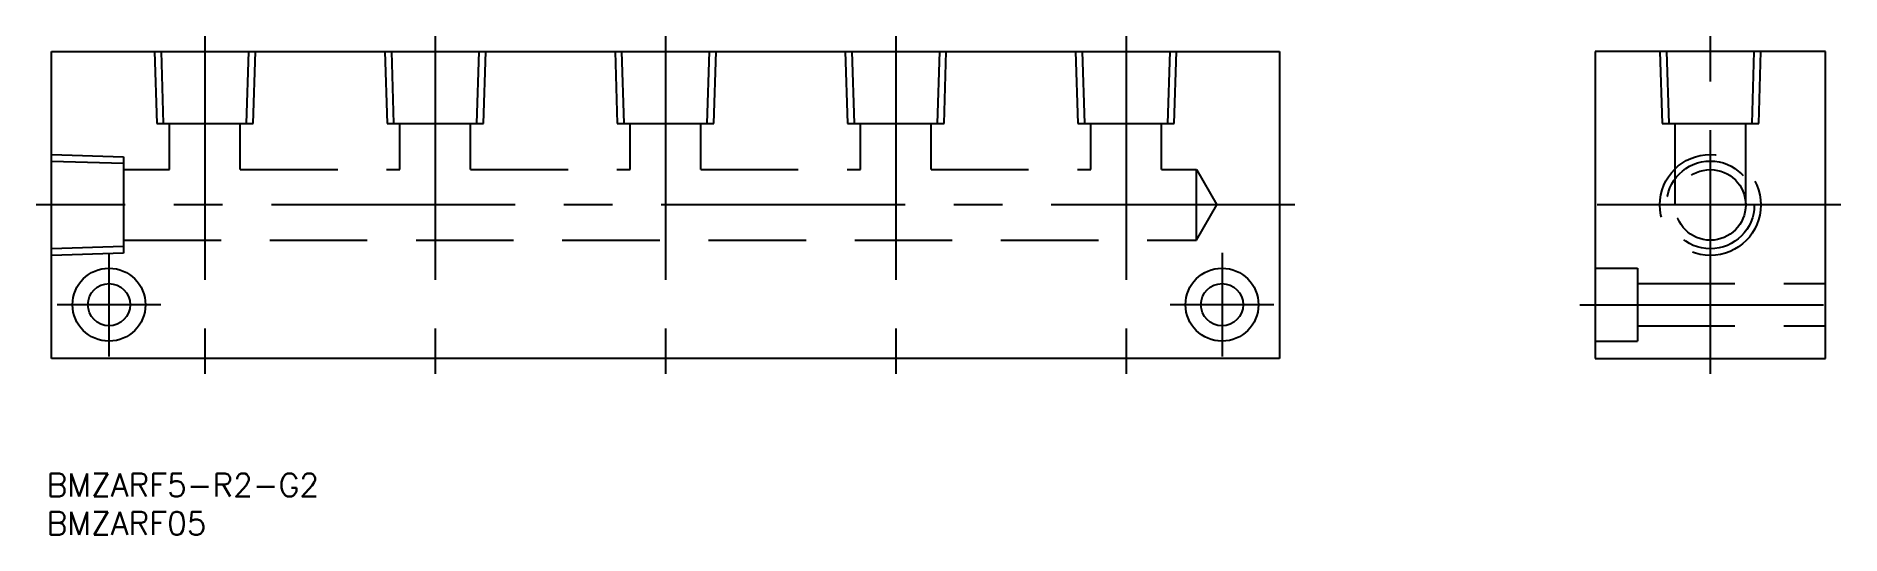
# Model space of a CAD drawing. Extents: x -2 to 233, y -23 to 42.
import ezdxf

# ---------------------------------------------------------------- set-up
doc = ezdxf.new("R2010")
doc.units = 0
doc.linetypes.add('CENTER', pattern=[50.8, 31.75, -6.35, 6.35, -6.35])
doc.linetypes.add('DASHED', pattern=[19.05, 12.7, -6.35])
doc.layers.get('0').update_dxf_attribs({"linetype": 'CONTINUOUS'})
doc.layers.add('CENTER', color=1, linetype='CONTINUOUS')
doc.styles.get("Standard").update_dxf_attribs({"font": 'txt.shx', "height": 3, "bigfont": 'bigfont.shx'})

# ---------------------------------------------------------------- blocks, each defined once
blk = doc.blocks.new('*U2')
at = {"color": 7, "linetype": 'CONTINUOUS'}
blk.add_text('BMZARF5-R2-G2', height=3, dxfattribs=at).set_placement((-0.625, -18))
blk = doc.blocks.new('*U3')
at = {"color": 7, "linetype": 'CONTINUOUS'}
blk.add_text('BMZARF05', height=3, dxfattribs=at).set_placement((-0.625, -23))

msp = doc.modelspace()

# ---------------------------------------------------------------- linework, layer by layer
at = {"color": 7, "linetype": 'CONTINUOUS'}
for p, q in [((0, 40), (160, 40)), ((0, 0), (0, 40)), ((160, 40), (160, 0)), ((201.12, 40), (201.12, 0)), ((231.12, 40), (201.12, 40)), ((231.12, 0), (231.12, 40)), ((160, 0), (0, 0)), ((201.12, 0), (231.12, 0))]:
    msp.add_line(p, q, dxfattribs=at)
at = {"color": 3, "linetype": 'DASHED'}
for p, q in [((13.42, 40), (13.72, 30.6)), ((14.28, 40), (14.57, 30.6)), ((25.43, 30.6), (25.72, 40)), ((26.28, 30.6), (26.58, 40)), ((43.42, 40), (43.72, 30.6)), ((44.28, 40), (44.57, 30.6)), ((55.43, 30.6), (55.72, 40)), ((56.28, 30.6), (56.58, 40)), ((73.42, 40), (73.72, 30.6)), ((74.28, 40), (74.57, 30.6)), ((85.43, 30.6), (85.72, 40)), ((86.28, 30.6), (86.58, 40)), ((103.42, 40), (103.72, 30.6)), ((104.28, 40), (104.57, 30.6)), ((115.43, 30.6), (115.72, 40)), ((116.28, 30.6), (116.58, 40)), ((133.42, 40), (133.72, 30.6)), ((134.28, 40), (134.57, 30.6)), ((145.43, 30.6), (145.72, 40)), ((146.28, 30.6), (146.58, 40)), ((209.54, 40), (209.84, 30.6)), ((210.4, 40), (210.69, 30.6)), ((221.55, 30.6), (221.84, 40)), ((222.41, 30.6), (222.7, 40)), ((13.72, 30.6), (26.28, 30.6)), ((15.4, 24.6), (15.4, 30.6)), ((24.6, 24.6), (24.6, 30.6)), ((43.72, 30.6), (56.28, 30.6)), ((45.4, 24.6), (45.4, 30.6)), ((54.6, 24.6), (54.6, 30.6)), ((73.72, 30.6), (86.28, 30.6)), ((75.4, 24.6), (75.4, 30.6)), ((84.6, 24.6), (84.6, 30.6)), ((103.72, 30.6), (116.28, 30.6)), ((105.4, 24.6), (105.4, 30.6)), ((114.6, 24.6), (114.6, 30.6)), ((133.72, 30.6), (146.28, 30.6)), ((135.4, 24.6), (135.4, 30.6)), ((144.6, 24.6), (144.6, 30.6)), ((209.84, 30.6), (222.41, 30.6)), ((211.52, 20), (211.52, 30.6)), ((220.72, 20), (220.72, 30.6)), ((0, 26.58), (9.4, 26.28)), ((9.4, 26.28), (9.4, 13.72)), ((0, 25.72), (9.4, 25.43)), ((9.4, 24.6), (15.4, 24.6)), ((24.6, 24.6), (45.4, 24.6)), ((54.6, 24.6), (75.4, 24.6)), ((84.6, 24.6), (105.4, 24.6)), ((114.6, 24.6), (135.4, 24.6)), ((144.6, 24.6), (149.18, 24.6)), ((149.18, 15.4), (149.18, 24.6)), ((149.18, 24.6), (151.83, 20)), ((149.18, 15.4), (151.83, 20)), ((9.4, 14.57), (0, 14.28)), ((9.4, 15.4), (149.18, 15.4)), ((9.4, 13.72), (0, 13.42)), ((201.12, 11.75), (206.62, 11.75)), ((206.62, 11.75), (206.62, 2.25)), ((206.62, 9.75), (231.12, 9.75)), ((206.62, 4.25), (231.12, 4.25)), ((201.12, 2.25), (206.62, 2.25))]:
    msp.add_line(p, q, dxfattribs=at)
for radius in [6.58, 5.72, 4.6]:
    msp.add_circle((216.12, 20), radius, dxfattribs=at)
at = {"color": 7, "linetype": 'CONTINUOUS'}
for centre, radius in [((7.5, 7), 4.75), ((7.5, 7), 2.75), ((152.5, 7), 4.75), ((152.5, 7), 2.75)]:
    msp.add_circle(centre, radius, dxfattribs=at)
at = {"layer": 'CENTER', "color": 1, "linetype": 'CENTER'}
for p, q in [((20, 42), (20, -2)), ((50, 42), (50, -2)), ((80, 42), (80, -2)), ((110, 42), (110, -2)), ((140, 42), (140, -2)), ((216.12, -2), (216.12, 42)), ((162, 20), (-2, 20)), ((233.12, 20), (199.12, 20)), ((7.5, 0.25), (7.5, 13.75)), ((152.5, 13.75), (152.5, 0.25)), ((14.25, 7), (0.75, 7)), ((159.25, 7), (145.75, 7)), ((199.12, 7), (233.12, 7))]:
    msp.add_line(p, q, dxfattribs=at)

# ---------------------------------------------------------------- block references
at = {"color": 7, "linetype": 'CONTINUOUS'}
for name in ['*U2', '*U3']:
    msp.add_blockref(name, (0, 0), dxfattribs=at)

doc.saveas('drawing.dxf')
